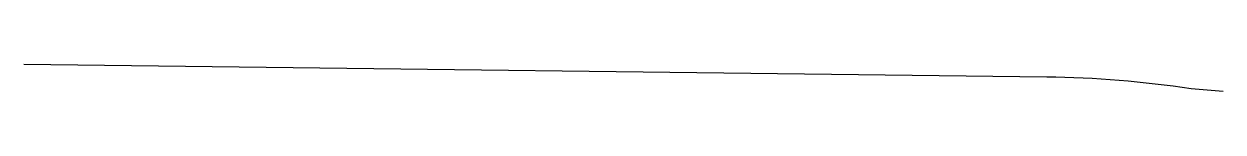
# Model space of a CAD drawing. Header units: millimetres. Extents: x -61.2 to -46.7, y 2.3 to 2.6.
import ezdxf

# ---------------------------------------------------------------- set-up
doc = ezdxf.new("R2010")
doc.units = ezdxf.units.MM
doc.header["$LTSCALE"] = 0.4

msp = doc.modelspace()

# ---------------------------------------------------------------- linework, layer by layer
at = {"color": 7, "linetype": 'Continuous', "lineweight": 25}
msp.add_lwpolyline([(-46.74, 2.265), (-47.124, 2.296, 0.03446), (-48.867, 2.437), (-61.21, 2.588)], format="xyb", dxfattribs=at)

doc.saveas('drawing.dxf')
